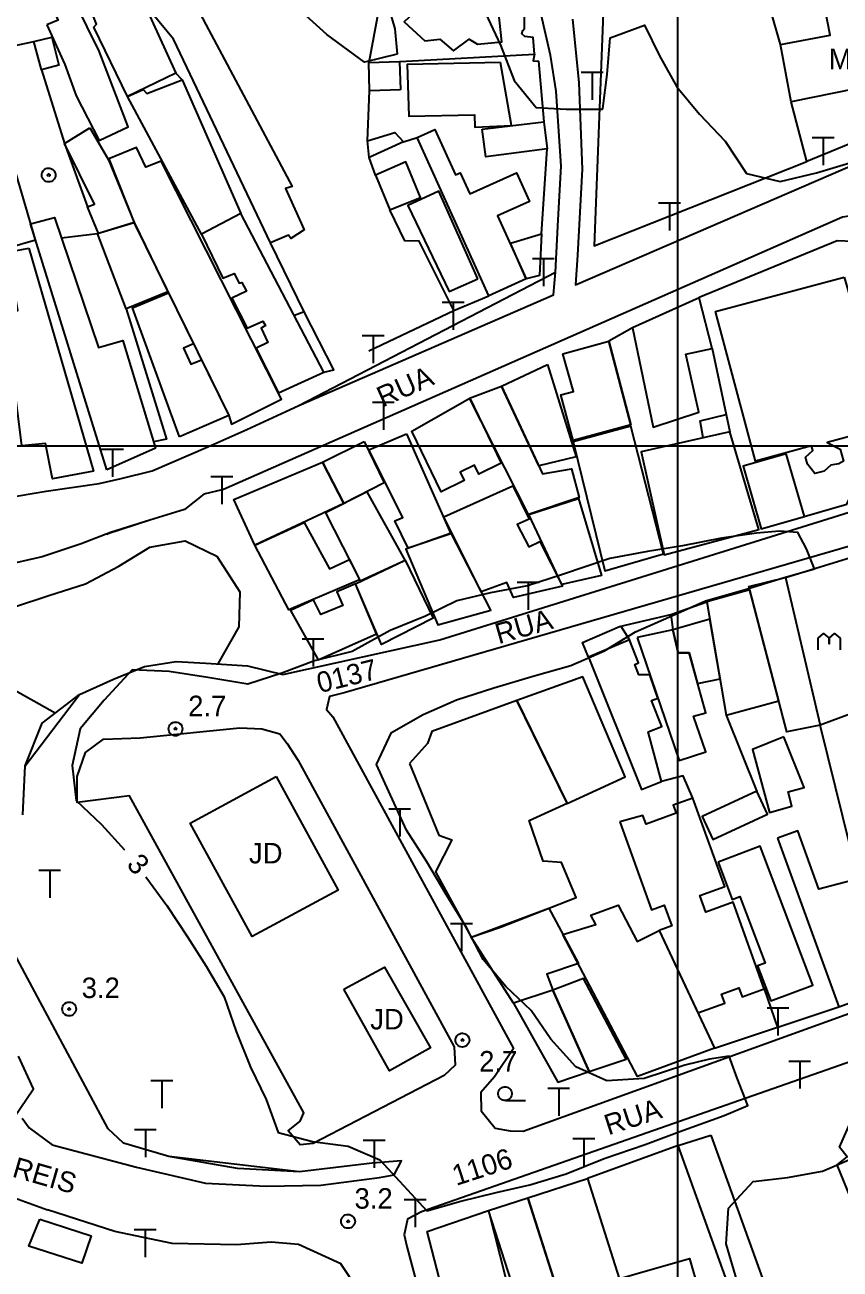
# Model space of a CAD drawing. Extents: x 555347 to 556479, y 8560498 to 8561653.
# Drawn here: x 555504.6 to 555623.7, y 8561279.7 to 8561461.5 of the extents above; entities that cross this region are included whole.
import ezdxf

# ---------------------------------------------------------------- set-up
doc = ezdxf.new("R2010")
doc.units = 0
doc.header["$MEASUREMENT"] = 0
for name, color, linetype in [('10', 24, 'CONTINUOUS'), ('12', 3, 'CONTINUOUS'), ('20', 4, 'CONTINUOUS'), ('30', 2, 'CONTINUOUS'), ('38', 255, 'CONTINUOUS'), ('4', 255, 'CONTINUOUS'), ('40', 255, 'CONTINUOUS'), ('43', 212, 'CONTINUOUS'), ('44', 255, 'CONTINUOUS'), ('50', 255, 'CONTINUOUS'), ('6', 2, 'CONTINUOUS'), ('7', 42, 'CONTINUOUS')]:
    doc.layers.add(name, color=color, linetype=linetype)

# ---------------------------------------------------------------- blocks, each defined once
blk = doc.blocks.new('COD007', base_point=(556370.32, 8561240.38))
at = {"layer": '4'}
for points in [[(556370.316, 8561241.3956), (556370.5168, 8561241.3792), (556370.7156, 8561241.318), (556370.9212, 8561241.2012), (556371.1236, 8561241.0072), (556371.2452, 8561240.7848), (556371.3152, 8561240.5864), (556371.3332, 8561240.3828), (556371.314, 8561240.188), (556371.2436, 8561239.9836), (556371.1232, 8561239.7764), (556370.9232, 8561239.5776), (556370.718, 8561239.4492), (556370.5176, 8561239.396), (556370.3128, 8561239.3792), (556370.108, 8561239.3984), (556369.9132, 8561239.4596), (556369.7048, 8561239.5812), (556369.5112, 8561239.7812), (556369.3808, 8561239.9844), (556369.3248, 8561240.184), (556369.3128, 8561240.386), (556369.3268, 8561240.5876), (556369.38, 8561240.79), (556369.5116, 8561240.9964), (556369.7064, 8561241.1968), (556369.9148, 8561241.3292), (556370.1204, 8561241.3896)], [(556370.32, 8561240.18), (556370.12, 8561240.38), (556370.32, 8561240.58), (556370.52, 8561240.38)]]:
    blk.add_lwpolyline(points, close=True, dxfattribs=at)
blk = doc.blocks.new('COD140', base_point=(555924.61, 8561329.59))
at = {"layer": '30'}
blk.add_lwpolyline([(555923.01, 8561327.89), (555923.01, 8561329.59), (555923.81, 8561330.298333), (555924.607333, 8561329.587167), (555924.61, 8561328.74), (555924.607333, 8561329.587167), (555925.41, 8561330.298333), (555926.207333, 8561329.587167), (555926.21, 8561327.89)], dxfattribs=at)
blk = doc.blocks.new('COD002', base_point=(556385.36, 8561413.63))
at = {"layer": '30'}
blk.add_line((556385.477067, 8561412.624135), (556388.357067, 8561412.624135), dxfattribs=at)
blk.add_lwpolyline([(556384.36, 8561413.73), (556384.4, 8561413.93), (556384.44, 8561414.03), (556384.5, 8561414.13), (556384.56, 8561414.23), (556384.64, 8561414.33), (556384.8, 8561414.45), (556384.92, 8561414.53), (556385.06, 8561414.58), (556385.26, 8561414.63), (556385.46, 8561414.63), (556385.66, 8561414.58), (556385.76, 8561414.55), (556385.92, 8561414.45), (556386.06, 8561414.33), (556386.16, 8561414.23), (556386.22, 8561414.13), (556386.28, 8561414.03), (556386.32, 8561413.93), (556386.36, 8561413.73), (556386.36, 8561413.53), (556386.31, 8561413.33), (556386.26, 8561413.23), (556386.21, 8561413.13), (556386.16, 8561413.03), (556386.06, 8561412.93), (556385.91, 8561412.83), (556385.76, 8561412.73), (556385.66, 8561412.68), (556385.46, 8561412.63), (556385.26, 8561412.63), (556385.06, 8561412.68), (556384.96, 8561412.73), (556384.81, 8561412.83), (556384.66, 8561412.93), (556384.56, 8561413.03), (556384.51, 8561413.13), (556384.46, 8561413.23), (556384.41, 8561413.33), (556384.36, 8561413.53)], close=True, dxfattribs=at)
blk = doc.blocks.new('COD013', base_point=(555984.05, 8561208.14))
at = {"layer": '50'}
for p, q in [((555985.645993, 8561212.14), (555982.445993, 8561212.14)), ((555984.0524, 8561212.1364), (555984.0524, 8561208.1444))]:
    blk.add_line(p, q, dxfattribs=at)

msp = doc.modelspace()

# ---------------------------------------------------------------- linework, layer by layer
at = {"layer": '10'}
for points in [[(555586.02, 8561495.59, 12.2), (555589.35, 8561469.63, 8.04), (555587.78, 8561429.25, 6.28), (555618.89, 8561441.58, 6.38)], [(555517.82, 8561485.51, 9.52), (555547.65, 8561474.03, 0), (555556.94, 8561467.08, 10.4), (555554.85, 8561456.06, 8.37)], [(555579.08, 8561457.25, 6.91), (555578.9, 8561459.72, 6.91), (555577.69, 8561459.83, 6.91), (555577.25, 8561460.26, 6.91), (555577.38, 8561460.74, 6.91), (555577.62, 8561461, 6.91), (555577.57, 8561466.96, 7.91), (555573.49, 8561466.82, 10.85)], [(555615.03, 8561458.66, 15.91), (555613.53, 8561463.96, 9.77)], [(555493.48, 8561462.92, 10.57), (555495.29, 8561456.72, 7.69), (555498.12, 8561457.48, 7.69), (555505.94, 8561459.14, 7.21)], [(555559.44, 8561456.18, 8.37), (555579.08, 8561457.25, 6.91), (555578.9, 8561456.27, 6.91), (555579.68, 8561456.23, 6.91), (555580.42, 8561447.38, 11.8)], [(555645.79, 8561456.3, 15.66), (555646.28, 8561451.89, 5.51), (555636.43, 8561448.77, 5.51), (555618.89, 8561441.58, 6.38), (555616.58, 8561450.29, 15.91)], [(555507.02, 8561455, 6.63), (555510.4, 8561444.23, 5.86), (555513.78, 8561434.93, 6.99)], [(555527.59, 8561453.52, 7.06), (555526.65, 8561454.48, 6.08)], [(555554.69, 8561444.58, 7.76), (555554.99, 8561451.93, 7.76)], [(555559.93, 8561444.44, 7.76), (555561.92, 8561445.08, 8.67)], [(555555.83, 8561439.6, 8.82), (555554.92, 8561442.18, 7.76)], [(555580.11, 8561430.98, 7.59), (555580.92, 8561443.43, 10.72)], [(555554.89, 8561413.91, 7.21), (555567.31, 8561419.79, 7.56), (555562.23, 8561429.92, 7.56), (555560.13, 8561429.97, 7.56), (555557.92, 8561434.49, 8.82)], [(555509.94, 8561430.41, 6.79), (555515.22, 8561431.04, 17.82)], [(555545.42, 8561419.6, 9.77), (555540.51, 8561429.68, 10.85)], [(555618.5, 8561389.69, 6.19), (555624.74, 8561391.49, 5.79), (555626.6, 8561395.53, 5.36), (555628.91, 8561395.85, 5.16), (555632.19, 8561396.62, 5.16), (555634.79, 8561397.58, 4.89), (555635.98, 8561399.31, 4.89), (555635.36, 8561400.83, 4.87), (555627.26, 8561428.04, 5.14), (555625.61, 8561429.88, 5.1), (555623.32, 8561430, 5.1), (555603.13, 8561421.68, 6.19)], [(555567.31, 8561419.79, 7.56), (555572.42, 8561421.94, 10.57)], [(555519.42, 8561420.04, 17.44), (555525.31, 8561400.97, 10.42), (555523.41, 8561400.57, 10.42)], [(555548.29, 8561410.8, 12.18), (555549.75, 8561411.13, 9.92), (555545.42, 8561419.6, 9.77), (555544.01, 8561419.05, 9.77)], [(555593.41, 8561417.27, 9.44), (555589.92, 8561415.31, 9.81)], [(555605.02, 8561414.25, 6.95), (555607.08, 8561404.58, 7.2)], [(555615.78, 8561380.76, 9.88), (555633.48, 8561386.23, 6.27)], [(555586.98, 8561369.11, 10.58), (555586.09, 8561371.26, 4.24), (555591.51, 8561373.6, 4.59), (555598.98, 8561375.34, 4.89), (555604.27, 8561377.2, 8.17)], [(555598.98, 8561375.34, 6.12), (555599.31, 8561373.13, 10.2)], [(555591.71, 8561373.64, 6.12), (555592.94, 8561371.66, 10.7)], [(555629.11, 8561362.24, 5.69), (555620.8, 8561359.15, 6.19)], [(555607.11, 8561360.64, 5.89), (555611.55, 8561349.49, 5.87)], [(555626.37, 8561336.72, 8.77), (555620.8, 8561359.15, 6.19)], [(555602.22, 8561348.5, 8.04), (555600.8, 8561351.77, 7.9), (555597.66, 8561350.93, 9.21)], [(555612.66, 8561320.61, 15.65), (555614.59, 8561315, 0)], [(555605.38, 8561311.94, 9.19), (555623.56, 8561317.98, 8.98)], [(555600.08, 8561297.72, 7.82), (555586.83, 8561292.91, 9.91)]]:
    msp.add_polyline3d(points, dxfattribs=at)
at = {"layer": '12'}
msp.add_lwpolyline([(555348.25, 8561362.16), (555361.39, 8561354.49), (555364.16, 8561353.08), (555366.09, 8561353.24), (555371.37, 8561353.75), (555373.72, 8561353.71), (555376.65, 8561352.37), (555403.85, 8561338.42), (555407.57, 8561337.93), (555410.6, 8561336.63), (555413.66, 8561335.08), (555417.5, 8561333.34), (555420.75, 8561330.86), (555424.07, 8561328.46), (555428.81, 8561325.41), (555436.48, 8561320.63), (555435.73, 8561319.37), (555442.4, 8561315.1), (555444.86, 8561313.96), (555447.45, 8561312.64), (555500.37, 8561291.04), (555507.89, 8561288.31)], dxfattribs=at)
for points in [[(555495.2, 8561391.29, 3.68), (555507.73, 8561393.39, 3.23), (555515.45, 8561394.49, 3.23), (555518.66, 8561395.24, 3.23), (555523.19, 8561396.37, 3.2), (555531.34, 8561399.84, 3.3), (555537.03, 8561402.4, 3.6), (555544.65, 8561405.92, 3.65), (555581.88, 8561422.1, 3.63), (555582.15, 8561425.42, 3.72), (555582.56, 8561433.03, 3.83), (555582.99, 8561440.88, 3.95), (555582.23, 8561451.84, 3.87), (555581.42, 8561457.12, 4.23), (555580.05, 8561463.08, 4.5), (555578.01, 8561470.57, 4.7), (555575, 8561477.76, 4.61), (555571.72, 8561482.62, 4.49), (555569.15, 8561484.81, 4.43), (555512.46, 8561528.23, 5.91), (555464.31, 8561566.85, 5.91)], [(555584.65, 8561462.38, 4.98), (555585.54, 8561453.06, 4.37), (555586.06, 8561440.46, 4.34), (555585.38, 8561427.89, 3.75), (555585.05, 8561423.57, 3.5), (555637.83, 8561446.33, 3.45), (555648.06, 8561449.21, 3.59), (555657.69, 8561451.13, 3.7), (555665.03, 8561452.33, 3.7), (555749.8, 8561467.07, 3.87)], [(555624.08, 8561433.45, 4.03), (555533.62, 8561393.65, 4.03), (555530.74, 8561392.96, 4), (555527.93, 8561390.72, 3.98), (555522.86, 8561389.15, 3.97), (555516.56, 8561387.1, 3.91), (555517.14, 8561387.34, 3.96), (555512.85, 8561385.69, 3.54), (555507.12, 8561383.78, 3.49), (555501.14, 8561382.41, 3.49)], [(555504.32, 8561346.06, 4.27), (555504.66, 8561353.22, 4.27), (555507.14, 8561359.46, 4.17), (555512.6, 8561363.65, 4.08), (555517.56, 8561365.92, 4.05), (555522.1, 8561367.77, 3.99), (555526.73, 8561368.46, 3.96), (555531.05, 8561368.23, 3.92), (555537.12, 8561367.85, 3.78), (555542.28, 8561366.57, 3.68), (555565.25, 8561371.66, 3.68), (555637.11, 8561394.07, 3.87)], [(555840.29, 8561191.41, 5.71), (555785.13, 8561362.98, 4.79), (555784.37, 8561363.71, 4.72), (555782.48, 8561364.76, 4.64), (555781.43, 8561364.67, 4.64), (555562.57, 8561288.04, 3.88), (555560.52, 8561286.95, 3.88), (555560.05, 8561284.69, 3.92), (555560.41, 8561282.97, 3.83), (555577.99, 8561216.99, 8.73)], [(555504.19, 8561301.74, 4.16), (555505.24, 8561300.32, 3.74), (555508.6, 8561297.82, 4.44), (555520.94, 8561294.58, 4.29), (555530.99, 8561292.24, 4.24), (555539.89, 8561291.76, 4.18), (555547.87, 8561291.92, 4.09), (555556.41, 8561293.06, 4.05), (555558.58, 8561293.44, 4.05), (555559.63, 8561295.47, 3.99), (555555.38, 8561295.16, 3.87), (555544.74, 8561293.89, 3.87), (555525.66, 8561296.12, 4.22), (555519.04, 8561298.07, 4.22), (555516.8, 8561300.14, 4.22), (555494.24, 8561342.22, 4.27)], [(555555.77, 8561272.91, 4.17), (555550.79, 8561280.41, 4.13), (555544.61, 8561283.23, 4.13), (555540.59, 8561283.6, 4.12), (555535.54, 8561283.19, 4.12), (555526.15, 8561283.42, 4.31), (555517.74, 8561285.14, 4.31), (555507.89, 8561288.31, 4.29)]]:
    msp.add_polyline3d(points, dxfattribs=at)
for points in [[(555633.18, 8561387.66, 3.72), (555551.26, 8561363.89, 3.45), (555549.14, 8561363.36, 3.45), (555548.69, 8561361.44, 3.45), (555549.63, 8561360.4, 3.45), (555576.03, 8561311.92, 3.7), (555573.21, 8561307.74, 3.52), (555571.24, 8561305.46, 3.51), (555571.3, 8561302.81, 3.51), (555573.31, 8561300.26, 3.57), (555575.53, 8561299.89, 3.62), (555577.42, 8561299.84, 3.62), (555659.96, 8561329.65, 4.59), (555660.78, 8561330.85, 4.57), (555642.26, 8561387.76, 3.97), (555640.84, 8561388.34, 3.78), (555639.7, 8561388.4, 3.62)], [(555544.54, 8561353.99, 3.67), (555567.32, 8561312.15, 3.73), (555567.47, 8561309.45, 3.73), (555565.89, 8561307.94, 3.67), (555546.76, 8561298.01, 3.71), (555544.85, 8561297.82, 3.71), (555543.07, 8561299.86, 3.58), (555544.84, 8561301.26, 3.58), (555545.35, 8561302.48, 3.55), (555519.88, 8561348.85, 4.09), (555512.25, 8561347.87, 3.92), (555512.26, 8561351.66, 3.82), (555513.49, 8561355.18, 3.77), (555516.09, 8561357.13, 3.73), (555521.44, 8561357.34, 3.7), (555536.03, 8561358.79, 3.7), (555539.21, 8561358.62, 3.7), (555541.86, 8561357.93, 3.55), (555542.93, 8561356.47, 3.52)]]:
    msp.add_polyline3d(points, close=True, dxfattribs=at)
at = {"layer": '20'}
for points in [[(555541.35, 8561351.69), (555550.38, 8561335.07), (555537.82, 8561328.29), (555528.78, 8561344.84)], [(555551.23, 8561320.56), (555557.17, 8561323.8), (555563.88, 8561312.01), (555557.91, 8561308.64)]]:
    msp.add_lwpolyline(points, close=True, dxfattribs=at)
at = {"layer": '30'}
for points in [[(555559.02, 8561457.28, 10.95), (555554.25, 8561456.09, 10.95), (555548.74, 8561460.12, 10.95), (555543.68, 8561464.72, 10.95), (555536.83, 8561466.69, 10.95), (555530.46, 8561469.5, 10.95), (555526.09, 8561474.74, 10.95), (555521.43, 8561479.82, 9.52), (555518.5, 8561480.82, 0), (555518.22, 8561483.86, 0), (555520.26, 8561484.78, 9.54), (555523.08, 8561485.26, 11.47), (555530.02, 8561482.69, 10.57)], [(555534.71, 8561481.73, 10.4), (555541.67, 8561479.42, 10.4), (555546.71, 8561474.8, 10.4), (555552.36, 8561471.68, 10.4), (555556.94, 8561467.08, 10.4), (555558.68, 8561460.98, 10.4), (555559.02, 8561457.28, 10.95)], [(555509.05, 8561360.93, 4.9), (555502.36, 8561364.68, 4.95), (555498.77, 8561368.32, 5.19), (555499.14, 8561373.33, 5.33), (555503.1, 8561376.46, 5.41), (555508.12, 8561378.13, 5.41), (555513.45, 8561379.83, 5.46), (555518.33, 8561382.41, 5.53), (555522.87, 8561385.2, 5.62), (555528.05, 8561386.12, 5.82), (555532.67, 8561383.87, 6.14), (555536.03, 8561378.66, 4.9), (555535.85, 8561373.53, 4.9), (555532.8, 8561368.12, 4.9)]]:
    msp.add_polyline3d(points, dxfattribs=at)
at = {"layer": '43'}
for points in [[(555495.2, 8561391.29, 3.68), (555507.73, 8561393.39, 3.23), (555515.45, 8561394.49, 3.23), (555518.66, 8561395.24, 3.23), (555523.19, 8561396.37, 3.2), (555531.34, 8561399.84, 3.3), (555537.03, 8561402.4, 3.6), (555544.65, 8561405.92, 3.65), (555582.15, 8561425.42, 3.72), (555582.56, 8561433.03, 3.83), (555582.99, 8561440.88, 3.95), (555582.23, 8561451.84, 3.87), (555581.42, 8561457.12, 4.23), (555580.05, 8561463.08, 4.5), (555578.01, 8561470.57, 4.7), (555575, 8561477.76, 4.61), (555571.72, 8561482.62, 4.49), (555569.15, 8561484.81, 4.43), (555512.46, 8561528.23, 5.91), (555464.31, 8561566.85, 5.91)], [(555584.65, 8561462.38, 4.98), (555585.54, 8561453.06, 4.37), (555586.06, 8561440.46, 4.34), (555585.38, 8561427.89, 3.75), (555585.05, 8561423.57, 3.5), (555637.83, 8561446.33, 3.45), (555648.06, 8561449.21, 3.59), (555657.69, 8561451.13, 3.7), (555665.03, 8561452.33, 3.7), (555749.8, 8561467.07, 3.87)], [(555504.32, 8561346.06, 4.27), (555504.66, 8561353.22, 4.27), (555512.6, 8561363.65, 4.08), (555517.56, 8561365.92, 4.05), (555522.1, 8561367.77, 3.99), (555526.73, 8561368.46, 3.96), (555531.05, 8561368.23, 3.92), (555537.12, 8561367.85, 3.78), (555542.28, 8561366.57, 3.68), (555565.25, 8561371.66, 3.68), (555637.11, 8561394.07, 3.87), (555638.82, 8561396.62, 3.87), (555638.46, 8561396.74, 3.87), (555627.33, 8561432.67, 4.03), (555625.69, 8561433.66, 4.03), (555624.08, 8561433.45, 4.03), (555533.62, 8561393.65, 4.03), (555530.74, 8561392.96, 4), (555527.93, 8561390.72, 3.98), (555522.86, 8561389.15, 3.97), (555517.14, 8561387.34, 3.96), (555512.85, 8561385.69, 3.54), (555507.12, 8561383.78, 3.49), (555501.14, 8561382.41, 3.49)], [(555504.19, 8561301.74, 4.16), (555505.24, 8561300.32, 3.74), (555508.6, 8561297.82, 4.44), (555520.94, 8561294.58, 4.29), (555530.99, 8561292.24, 4.24), (555539.89, 8561291.76, 4.18), (555547.87, 8561291.92, 4.09), (555556.41, 8561293.06, 4.05), (555558.58, 8561293.44, 4.05), (555559.63, 8561295.47, 3.99), (555555.38, 8561295.16, 3.87), (555544.74, 8561293.89, 3.87), (555535.69, 8561294.38, 3.92), (555525.66, 8561296.12, 4.22), (555519.04, 8561298.07, 4.22), (555516.8, 8561300.14, 4.22), (555494.24, 8561342.22, 4.27)]]:
    msp.add_polyline3d(points, dxfattribs=at)
msp.add_polyline3d([(555633.18, 8561387.66, 3.72), (555551.26, 8561363.89, 3.45), (555549.14, 8561363.36, 3.45), (555548.69, 8561361.44, 3.45), (555549.63, 8561360.4, 3.45), (555576.03, 8561311.92, 3.7), (555573.21, 8561307.74, 3.52), (555571.24, 8561305.46, 3.51), (555571.3, 8561302.81, 3.51), (555573.31, 8561300.26, 3.57), (555575.53, 8561299.89, 3.62), (555577.42, 8561299.84, 3.62), (555659.96, 8561329.65, 4.59), (555660.78, 8561330.85, 4.57), (555660.9, 8561333.04, 4.49), (555642.26, 8561387.76, 3.97), (555639.7, 8561388.4, 3.62)], close=True, dxfattribs=at)
at = {"layer": '44'}
for points in [[(555600, 8561651.39), (555600, 8560499.4)], [(555348.32, 8561400), (556477.92, 8561400)]]:
    msp.add_lwpolyline(points, dxfattribs=at)
at = {"layer": '6'}
for points in [[(555571.9, 8561463.28, 4), (555574.1, 8561458.6, 4), (555576.1, 8561453.4, 4), (555579.3, 8561449.46, 4), (555583.73, 8561449.25, 4), (555589.02, 8561449.21, 4), (555589.05, 8561449.31, 4), (555589.69, 8561454.27, 4), (555590.15, 8561459.67, 4), (555595.16, 8561461.51, 4), (555597.35, 8561457, 4), (555599.86, 8561452.5, 4), (555603.2, 8561448.5, 4), (555606.92, 8561444.56, 4), (555610.06, 8561439.83, 4), (555615, 8561438.63, 4), (555620.29, 8561439.9, 4), (555625.18, 8561441.37, 4)], [(555522.29, 8561336.99, 3), (555525.34, 8561332.83, 3), (555528.35, 8561328.25, 3), (555531.12, 8561323.96, 3), (555533.71, 8561319.46, 3), (555535.49, 8561314.37, 3), (555537.59, 8561309.19, 3), (555539.89, 8561304.45, 3), (555541.63, 8561299.61, 3), (555546.64, 8561298.33, 3), (555551.87, 8561297.61, 3), (555556.49, 8561295.62, 3), (555559.94, 8561291.87, 3), (555563.34, 8561288.17, 3), (555568.31, 8561289.59, 3), (555573.47, 8561290.85, 3), (555578.38, 8561292, 3), (555583.73, 8561293.57, 3), (555589.25, 8561295.84, 3), (555595.27, 8561297.85, 3), (555600.34, 8561299.79, 3), (555606.79, 8561302.13, 3), (555610.23, 8561303.57, 3), (555608.69, 8561307.55, 3), (555607.55, 8561310.78, 3), (555604.67, 8561310.34, 3), (555601.05, 8561309.48, 3), (555595.11, 8561307.53, 3), (555589.67, 8561307.18, 3), (555585.1, 8561309.24, 3), (555581.47, 8561313.28, 3), (555578.57, 8561317.47, 3), (555574.9, 8561320.98, 3), (555571.56, 8561324.93, 3), (555569.21, 8561329.52, 3), (555566.16, 8561334.4, 3), (555563.37, 8561339.19, 3), (555560.36, 8561343.8, 3), (555556, 8561353.41, 3), (555558.19, 8561358.12, 3), (555562.82, 8561360.73, 3), (555567.66, 8561362.88, 3), (555573.15, 8561364.65, 3), (555579.03, 8561366.4, 3), (555584.41, 8561367.92, 3), (555589.29, 8561370.06, 3), (555593.86, 8561372.83, 3), (555599.13, 8561375.18, 3), (555604.09, 8561377.35, 3), (555609.7, 8561378.98, 3), (555615.06, 8561380.6, 3), (555619.99, 8561382.05, 3), (555618.82, 8561384.96, 3), (555617.58, 8561387.35, 3), (555614.86, 8561387.54, 3), (555611.53, 8561387.23, 3), (555606.39, 8561386.5, 3), (555600.71, 8561385.39, 3), (555595.6, 8561384.58, 3), (555590.08, 8561383.54, 3), (555583.01, 8561381.16, 3), (555578.05, 8561379.56, 3), (555572.65, 8561378.54, 3), (555567.74, 8561377.35, 3), (555563.16, 8561375.13, 3), (555558, 8561373, 3), (555552.44, 8561369.96, 3), (555546.95, 8561368.6, 3), (555542.14, 8561366.8, 3), (555537.2, 8561365.15, 3), (555531.34, 8561366.15, 3), (555525.71, 8561367.02, 3), (555520.28, 8561367.27, 3), (555516.17, 8561362.83, 3), (555512.68, 8561358.64, 3), (555511.53, 8561353.28, 3), (555512.08, 8561348.15, 3), (555515.79, 8561344.67, 3), (555519.15, 8561340.94, 3)], [(555502.98, 8561301.75, 4), (555505.87, 8561306, 4), (555503.68, 8561310.78, 4)], [(555608.71, 8561277.89, 4), (555607.1, 8561283.37, 4), (555607.08, 8561283.35, 4), (555607.43, 8561288.56, 4), (555611.03, 8561292.44, 4), (555616.04, 8561293.03, 4), (555621.16, 8561293.97, 4), (555626.04, 8561296.07, 4)]]:
    msp.add_polyline3d(points, dxfattribs=at)
at = {"layer": '7'}
for points in [[(555644.64, 8561456.01, 15.44), (555616.58, 8561450.29, 15.91), (555615.03, 8561458.66, 15.91), (555622.3, 8561460.06, 15.86), (555621.21, 8561465.59, 9.12), (555613.52, 8561464.02, 9.77), (555611.55, 8561476.87, 9.57), (555618.84, 8561478.36, 9.57), (555617.79, 8561484.28, 15.74), (555610.22, 8561482.97, 15.74), (555608.63, 8561490.96, 15.74), (555616.5, 8561492.57, 15.74), (555615.6, 8561497, 15.36), (555627.81, 8561499.49, 17.12), (555628.68, 8561495.31, 16.06), (555638.16, 8561497.26, 16.06), (555639.87, 8561488.77, 15.51), (555627, 8561486.15, 8.74), (555631.94, 8561461.87, 15.81), (555643.07, 8561464.14, 15.41)], [(555511.64, 8561470.38, 12.23), (555518.31, 8561472.93, 9.42), (555526.65, 8561454.48, 6.08), (555519.59, 8561451.1, 6.18), (555514.67, 8561461.2, 5.88), (555515.07, 8561461.66, 11.02)], [(555540.51, 8561429.68, 10.85), (555526.32, 8561459.44, 11.25), (555523.31, 8561463.12, 9.22), (555529.06, 8561465.39, 6.23), (555543.67, 8561437.92, 10.22), (555542.67, 8561437.61, 10.57), (555545.4, 8561431.59, 10.35), (555543.46, 8561430.32, 10.62), (555543.13, 8561430.79, 10.72)], [(555573.49, 8561466.82, 10.85), (555569.7, 8561466.42, 10.85), (555568.09, 8561465.55, 13.31), (555565.22, 8561466.83, 13.68), (555560.02, 8561461.98, 12.78), (555563.05, 8561459.22, 13.56), (555565.24, 8561459.44, 13.56), (555567.26, 8561457.75, 13.56), (555569.53, 8561459.46, 13.56), (555570.74, 8561458.71, 13.56), (555574.3, 8561459.08, 11.15)], [(555507.84, 8561461.55, 8.09), (555510.46, 8561455.76, 11.05), (555512.12, 8561451.19, 11.17), (555515.44, 8561444.63, 7.19), (555519.7, 8561446.65, 8.49), (555515.48, 8561457.69, 11.52), (555511.94, 8561464.82, 7.16), (555508.87, 8561463.35, 7.16), (555509.47, 8561462.23, 7.16)], [(555505.94, 8561459.14, 7.21), (555508.53, 8561459.74, 7.19), (555509.59, 8561455.68, 6.89), (555507.02, 8561455, 6.63)], [(555559.49, 8561452.07, 7.76), (555554.99, 8561451.93, 7.76), (555554.85, 8561456.06, 8.37), (555559.36, 8561456.21, 8.37)], [(555574.12, 8561456.06, 12.33), (555560.49, 8561455.77, 12.33), (555560.71, 8561448.2, 12.33), (555570.3, 8561448.42, 10.07), (555570.34, 8561446.59, 9.02), (555575.7, 8561446.83, 9.02)], [(555506.15, 8561430.1, 7.46), (555499.89, 8561451.41, 6.06), (555498.81, 8561451.16, 6.06), (555498.07, 8561453.57, 5.81), (555493.1, 8561452.1, 5.76), (555497.78, 8561435.21, 6.99), (555499.93, 8561435.6, 6.99), (555502.14, 8561428.97, 7.06)], [(555536.17, 8561433.96, 12.18), (555530.41, 8561430.95, 11.75), (555519.59, 8561451.1, 8.14), (555521.91, 8561452.11, 8.14), (555522.44, 8561451.5, 8.14), (555527.59, 8561453.52, 7.06)], [(555571.43, 8561446.28, 11.37), (555580.42, 8561447.38, 11.8), (555580.92, 8561443.43, 10.72), (555571.95, 8561442.28, 11.3)], [(555514.12, 8561446.5, 7.09), (555516.84, 8561441.8, 8.84), (555520.56, 8561432.65, 16.79), (555515.36, 8561431.07, 6.99), (555513.78, 8561434.93, 6.99), (555514.78, 8561435.34, 6.99), (555510.4, 8561444.23, 5.86)], [(555559.93, 8561444.44, 7.76), (555554.92, 8561442.18, 7.76), (555554.69, 8561444.58, 7.76), (555558.66, 8561445.8, 7.76)], [(555572.42, 8561421.94, 10.57), (555561.92, 8561445.08, 8.67), (555564.53, 8561446.27, 8.04), (555567.54, 8561439.63, 8.39), (555568.23, 8561439.94, 8.39), (555569.63, 8561436.84, 9.42), (555576.43, 8561439.92, 8.67), (555578.33, 8561435.74, 9.12), (555573.68, 8561433.63, 10.75), (555577.84, 8561424.43, 10.9)], [(555516.87, 8561441.97, 9.02), (555520.7, 8561432.28, 0), (555534.42, 8561404.44, 14.68), (555534.81, 8561403.17, 9.27), (555542.12, 8561406.83, 9.49), (555524.52, 8561441.62, 8.74), (555522.3, 8561440.76, 9.27), (555520.93, 8561443.6, 9.07)], [(555557.92, 8561434.49, 8.82), (555562.41, 8561436.31, 8.44), (555560.26, 8561441.53, 8.11), (555555.83, 8561439.6, 8.82)], [(555570.81, 8561424.4, 8.97), (555565.1, 8561437.22, 9.19), (555560.59, 8561435.12, 9.14), (555566.6, 8561422.58, 8.54)], [(555516.59, 8561396.52, 12.83), (555505.42, 8561432.48, 6.86), (555508.93, 8561433.4, 6.68), (555515.38, 8561414.39, 12.83), (555518.93, 8561415.42, 12.83), (555523.68, 8561399.69, 12.83)], [(555525.51, 8561422.51, 17.82), (555519.42, 8561420.04, 17.44), (555515.22, 8561431.04, 17.82), (555520.56, 8561432.65, 16.79)], [(555530.41, 8561430.95, 11.7), (555533.53, 8561424.51, 11.7), (555535.21, 8561425.19, 11.7), (555535.91, 8561423.78, 11.7), (555536.33, 8561423.91, 12.35), (555536.99, 8561422.64, 12.35), (555534.86, 8561421.62, 12.18), (555537.11, 8561417.23, 12.18), (555539.4, 8561418.25, 12.18), (555539.79, 8561417.58, 12.18), (555539.13, 8561417.19, 12.18), (555540.11, 8561415.1, 12.18), (555538.42, 8561414.29, 12.18), (555541.66, 8561407.75, 12.18), (555548.29, 8561410.8, 12.18), (555536.17, 8561433.96, 12.18)], [(555577.84, 8561424.43, 10.9), (555575.58, 8561429.62, 9.12), (555580.11, 8561430.98, 7.59), (555579.8, 8561424.89, 9.07)], [(555505.2, 8561428.9, 7.41), (555514.65, 8561396.32, 8.34), (555508.64, 8561395.18, 8.87), (555507.61, 8561400.33, 8.87), (555504.17, 8561400.02, 13.66), (555502.09, 8561416.81, 13.66), (555501.66, 8561419.35, 6.58), (555503.56, 8561419.78, 8.14), (555502.12, 8561428.32, 7.81)], [(555624.33, 8561424.66, 9.49), (555630.7, 8561402.88, 9.33), (555621.87, 8561400.52, 9.18), (555623.77, 8561399.53, 9.25), (555624.24, 8561397.79, 9.25), (555623.56, 8561397.39, 9.24), (555622.36, 8561397.16, 9.23), (555621.4, 8561396.33, 9.63), (555620.05, 8561395.97, 9.58), (555618.95, 8561397.31, 9.5), (555618.68, 8561398.33, 9.48), (555619.77, 8561399.34, 9.48), (555619.56, 8561400, 9.25), (555611.36, 8561397.75, 9.13), (555605.51, 8561419.65, 8.94)], [(555527.18, 8561401.33, 14.31), (555520.32, 8561420.17, 17.72), (555525.59, 8561422.36, 15.86), (555529.23, 8561414.94, 14.81), (555527.8, 8561414.28, 14.26), (555528.85, 8561411.97, 13.63), (555530.41, 8561412.59, 14.33), (555534.42, 8561404.44, 14.68)], [(555603.12, 8561421.63, 7.21), (555593.41, 8561417.27, 9.44), (555596.42, 8561402.75, 9.68), (555603.07, 8561404.93, 10.11), (555601.18, 8561413.41, 6.95), (555605.02, 8561414.25, 6.95)], [(555589.92, 8561415.31, 9.81), (555593.15, 8561403.08, 10.05), (555584.75, 8561400.79, 9.95), (555582.91, 8561407.47, 10.2), (555584.78, 8561407.94, 10.65), (555583.23, 8561413.48, 10.3), (555589.92, 8561415.31, 9.81), (555593.15, 8561403.08, 10.05)], [(555580.96, 8561411.91, 9.75), (555585.17, 8561398.42, 10.01), (555579.71, 8561397.07, 10.6), (555574.25, 8561408.74, 9.9)], [(555574.25, 8561408.74, 9.9), (555580.24, 8561395.9, 10.87), (555584.47, 8561396.67, 10.98), (555585.59, 8561392.47, 12.66), (555578.18, 8561389.98, 12.51), (555569.57, 8561407, 11.18)], [(555569.62, 8561406.99, 11.18), (555574.23, 8561397.48, 10.83), (555570.94, 8561395.89, 9.93), (555570.31, 8561397.19, 9.78), (555568.22, 8561396.18, 9.76), (555568.82, 8561394.94, 9.89), (555565.42, 8561393.29, 9.65), (555561.13, 8561402.14, 9.84)], [(555607.6, 8561402.04, 7.91), (555603.73, 8561401.17, 7.43), (555603.29, 8561403.68, 7.27), (555607.08, 8561404.58, 7.2)], [(555560.36, 8561401.76, 15.36), (555566.85, 8561387.15, 15.74), (555560.64, 8561385.04, 14.49), (555558.66, 8561389.04, 14.37), (555559.82, 8561389.55, 14.36), (555554.85, 8561399.42, 14.94)], [(555593.18, 8561402.88, 10.16), (555584.73, 8561400.59, 9.98), (555589.35, 8561381.75, 9.69), (555597.91, 8561384.22, 9.43)], [(555607.6, 8561402.04, 7.91), (555594.68, 8561399.15, 8.62), (555598.05, 8561384.08, 8.56), (555611.87, 8561387.8, 7.62)], [(555554.17, 8561400.62, 12.33), (555557.13, 8561394.61, 14.2), (555551.24, 8561391.58, 14.86), (555548.12, 8561397.64, 11.84)], [(555615.86, 8561398.85, 7.72), (555609.58, 8561397.05, 7.47), (555612.21, 8561387.89, 7.21), (555618.52, 8561389.7, 6.51)], [(555548.12, 8561397.64, 11.84), (555551.24, 8561391.58, 12.57), (555538.19, 8561385.47, 13.65), (555535.16, 8561392.16, 12.16)], [(555554.62, 8561393.27, 14.87), (555548.52, 8561390.22, 14.61), (555553.62, 8561380.25, 14.82), (555560.16, 8561383.28, 14.57)], [(555575.91, 8561394.14, 8.84), (555578.29, 8561389.28, 10.73), (555576.56, 8561388.52, 9.04), (555578.23, 8561385.24, 9.01), (555579.88, 8561386, 10.29), (555583.15, 8561379.49, 8.24), (555576.03, 8561377.83, 7.26), (555575.03, 8561380.01, 7.77), (555571.29, 8561378.69, 8.96), (555565.83, 8561389.65, 8.85)], [(555585.49, 8561392.32, 12.61), (555588.86, 8561381.03, 12.67), (555583.06, 8561379.75, 12.76), (555578.23, 8561389.98, 12.56)], [(555545.41, 8561388.79, 14.71), (555549.1, 8561382.04, 15.31), (555552.03, 8561383.37, 15.38), (555553.53, 8561380.43, 15.25), (555543.17, 8561376.01, 15.25), (555538.19, 8561385.47, 13.65)], [(555566.91, 8561387.25, 15.91), (555560.3, 8561384.92, 15.31), (555564.94, 8561373.85, 14.56), (555572.68, 8561375.97, 14.37)], [(555560.16, 8561383.28, 14.57), (555564.25, 8561374.83, 14.76), (555556.71, 8561370.96, 15.22), (555552.9, 8561379.84, 14.89)], [(555615.78, 8561380.76, 9.88), (555620.8, 8561359.15, 6.19), (555615.96, 8561358.22, 12.36), (555610.42, 8561379.46, 9.45)], [(555552.9, 8561379.84, 14.89), (555550.2, 8561378.67, 14.82), (555551.08, 8561376.69, 14.91), (555547.86, 8561375.33, 14.52), (555546.8, 8561377.48, 14.52), (555543.41, 8561375.96, 13.87), (555547.46, 8561368.72, 12.26), (555555.99, 8561372.54, 15.11)], [(555604.27, 8561377.2, 8.17), (555607.11, 8561360.64, 5.89), (555614.78, 8561362.75, 11.43), (555610.56, 8561378.94, 8.65)], [(555599.31, 8561373.13, 10.2), (555600.08, 8561369.73, 10.2), (555601.67, 8561369.76, 10.18), (555602.92, 8561365.26, 8.9), (555606.2, 8561365.93, 6.91), (555604.7, 8561374.67, 6.81)], [(555594.06, 8561371.97, 10.48), (555600.24, 8561353.99, 8.61), (555604.13, 8561355.27, 9.1), (555602.32, 8561360.51, 10.04), (555604.14, 8561360.96, 9.9), (555601.67, 8561369.76, 10.18), (555600.08, 8561369.73, 10.2), (555599.31, 8561373.13, 10.2)], [(555592.94, 8561371.66, 10.7), (555586.98, 8561369.11, 10.58), (555594.71, 8561349.76, 9.11), (555597.66, 8561350.93, 9.21), (555595.68, 8561358.19, 11.61), (555597.71, 8561358.99, 12.09), (555596.2, 8561362.77, 11.91), (555597.1, 8561363.13, 11.91), (555595.93, 8561366.53, 11.76), (555594.33, 8561366.54, 11.73), (555593.74, 8561368.03, 11.42), (555594.29, 8561368.29, 11.4)], [(555576.51, 8561362.8, 18.18), (555583.83, 8561347.7, 18.96), (555592.31, 8561351.6, 18.97), (555586.12, 8561366.22, 16.51)], [(555560.8, 8561353.59, 7.72), (555565.12, 8561343.08, 7.27), (555566.98, 8561342.43, 7.11), (555564.59, 8561337.73, 7.3), (555569.81, 8561328.17, 7.45), (555574.12, 8561329.65, 18.54), (555585.17, 8561334, 18.54), (555583.01, 8561339.12, 18.37), (555580.33, 8561339.27, 18.31), (555578.28, 8561345.22, 18.81), (555583.83, 8561347.75, 18.73), (555576.51, 8561362.8, 17.91), (555564.1, 8561358.24, 17.4), (555563.45, 8561356.48, 17.77)], [(555615.52, 8561357.45, 9.99), (555610.93, 8561355.6, 9.96), (555613.42, 8561346.43, 9.95), (555616.7, 8561347.32, 10), (555616.13, 8561349.43, 10.01), (555618.49, 8561350.08, 9.79)], [(555611.55, 8561349.54, 6.45), (555603.58, 8561345.81, 6.17), (555605.13, 8561342.46, 5.61), (555613.13, 8561346.14, 9.95)], [(555591.57, 8561345.03, 15.54), (555596.2, 8561332.18, 15.24), (555598.04, 8561332.84, 16.16), (555599.13, 8561329.82, 15.55), (555597.31, 8561329.16, 14.7), (555602.97, 8561317.1, 15.22), (555606.88, 8561318.51, 15.55), (555606.39, 8561319.87, 15.46), (555608.92, 8561320.78, 15.55), (555609.41, 8561319.44, 15.71), (555612.66, 8561320.61, 15.65), (555608.09, 8561333.28, 15.21), (555604.14, 8561331.85, 15.63), (555603.26, 8561334.29, 15.44), (555606.91, 8561335.6, 15.44), (555602.22, 8561348.5, 8.04), (555599.35, 8561347.48, 15.68), (555599.78, 8561346.3, 15.69), (555595.39, 8561344.71, 15.6), (555594.89, 8561345.96, 15.6)], [(555614.61, 8561342.66, 7.53), (555623.56, 8561317.98, 8.98), (555631.5, 8561320.89, 9.35), (555626.37, 8561336.72, 8.77), (555620.64, 8561335.21, 8.41), (555617.55, 8561343.73, 7.63)], [(555605.9, 8561339.17, 14.66), (555607.97, 8561333.71, 14.41), (555609.1, 8561334.13, 14.14), (555612.79, 8561324.4, 14.09), (555611.69, 8561323.99, 14.26), (555613.62, 8561318.87, 14.06), (555619.74, 8561321.18, 14.29), (555612.07, 8561341.49, 14.21)], [(555597.31, 8561329.16, 14.7), (555605.38, 8561311.94, 9.19), (555594.14, 8561307.81, 9.08), (555583.24, 8561328.59, 7.06), (555588.04, 8561330.02, 7.76), (555587.31, 8561331.42, 7.46), (555591.31, 8561332.88, 7.46), (555594.1, 8561327.56, 8.75)], [(555569.81, 8561328.17, 7.45), (555581.17, 8561332.43, 8.3), (555585.51, 8561324.33, 6.91), (555580.89, 8561322.76, 6.83), (555581.76, 8561320.45, 7.37), (555576, 8561318.54, 7.5)], [(555581.76, 8561320.45, 7.37), (555587.05, 8561308.55, 6.29), (555592.48, 8561310.34, 7.35), (555586.24, 8561322.15, 8.32)], [(555576, 8561318.54, 7.5), (555582.48, 8561307, 7.92), (555587.05, 8561308.55, 6.29), (555581.76, 8561320.45, 7.37)], [(555633.67, 8561302.26, 14.36), (555638.27, 8561290.96, 15.55), (555639.39, 8561291.42, 15.6), (555641.37, 8561286.66, 15.63), (555639.34, 8561285.24, 14.9), (555641.01, 8561281.13, 14.54), (555632.55, 8561277.69, 14.54), (555630.62, 8561282.43, 15.07), (555628.71, 8561281.65, 14.96), (555623.31, 8561294.91, 14.17), (555624.77, 8561296.08, 14.11), (555623.65, 8561297.49, 13.5), (555625.7, 8561302.11, 13.47), (555628.3, 8561300.08, 13.81)], [(555604.85, 8561299.26, 7.5), (555623.43, 8561247.73, 11.74), (555618.63, 8561246.07, 11.03), (555600.08, 8561297.72, 7.82)], [(555586.83, 8561292.91, 9.91), (555591.46, 8561278.27, 10.01), (555582.66, 8561275.76, 9.6), (555578.12, 8561290.09, 9.58)], [(555578.12, 8561290.09, 9.58), (555582.38, 8561276.65, 8.65), (555576.7, 8561274.79, 7.22), (555572.34, 8561288.21, 8.92)], [(555572.34, 8561288.21, 8.92), (555575.66, 8561275.16, 8.42), (555571.24, 8561274.06, 7.58), (555571.56, 8561272.83, 7.58), (555566.9, 8561271.62, 7.53), (555563.4, 8561285.15, 8.49)], [(555506.79, 8561286.98, 6.5), (555514.3, 8561284.52, 6.5), (555512.93, 8561280.51, 6.5), (555505.19, 8561283.02, 6.5)], [(555577.76, 8561274.35, 7.2), (555601.73, 8561281.23, 9.93), (555603.03, 8561276.62, 9.94), (555578.91, 8561270.31, 7.16)]]:
    msp.add_polyline3d(points, close=True, dxfattribs=at)

# ---------------------------------------------------------------- block references
at = {"layer": '30'}
for name, p in [('COD140', (555622.13, 8561371.89, 5.89)), ('COD002', (555574.77, 8561305.31))]:
    msp.add_blockref(name, p, dxfattribs=at)
at = {"layer": '4'}
for p in [(555508.08, 8561439.58, 3.8), (555526.62, 8561358.62, 2.7), (555511.08, 8561317.67, 3.2), (555568.55, 8561313.12, 2.7), (555551.84, 8561286.62, 3.2)]:
    msp.add_blockref('COD007', p, dxfattribs=at)
at = {"layer": '50'}
for p in [(555587.51, 8561450.61, 4.95), (555621.27, 8561441.05, 4.65), (555598.82, 8561431.47, 4.65), (555580.38, 8561423.36, 4.5), (555567.19, 8561416.96), (555555.5, 8561412.11, 3.88), (555557, 8561402.32), (555517.4, 8561395.49, 12.65), (555533.38, 8561391.46, 3.93), (555578.17, 8561376.02, 3.23), (555546.71, 8561367.76, 3.21), (555559.38, 8561342.9, 3.24), (555508.24, 8561333.92), (555508.24, 8561333.92), (555568.4, 8561326.11, 3.05), (555614.66, 8561313.78, 3.99), (555617.83, 8561306.03, 3.68), (555524.61, 8561303.17), (555524.61, 8561303.17), (555582.61, 8561302.06, 2.9), (555522.22, 8561296.03), (555522.22, 8561296.03), (555555.65, 8561294.44), (555586.3, 8561294.68, 3.36), (555561.63, 8561285.8, 3.48), (555522.2, 8561281.41, 4.04)]:
    msp.add_blockref('COD013', p, dxfattribs=at)

# ---------------------------------------------------------------- texts
at = {"layer": '20'}
for p in [(555537.36, 8561338.96), (555555.07, 8561314.69)]:
    msp.add_text('JD', height=3, dxfattribs=at).set_placement(p)
at = {"layer": '38'}
for s, rotation, p in [('RUA', 24, (555556.89, 8561405.61)), ('RUA', 16, (555573.84, 8561371)), ('0137', 14, (555547.69, 8561363.84)), ('RUA', 18, (555589.87, 8561299.2)), ('1106', 18, (555567.64, 8561291.81)), ('REIS', 344, (555502.61, 8561293.2))]:
    msp.add_text(s, height=3, rotation=rotation, dxfattribs=at).set_placement(p)
at = {"layer": '4'}
for s, p in [('2.7', (555528.47, 8561360.48, 2.7)), ('3.2', (555512.91, 8561319.28, 3.2)), ('2.7', (555570.99, 8561308.54, 2.7)), ('3.2', (555552.78, 8561288.49, 3.2))]:
    msp.add_text(s, height=3, dxfattribs=at).set_placement(p)
at = {"layer": '40'}
msp.add_text('MATOS', height=3, dxfattribs=at).set_placement((555622.07, 8561455.07))
at = {"layer": '6'}
msp.add_text('3', height=3, rotation=312, dxfattribs=at).set_placement((555519.33, 8561338.7))

doc.saveas('drawing.dxf')
